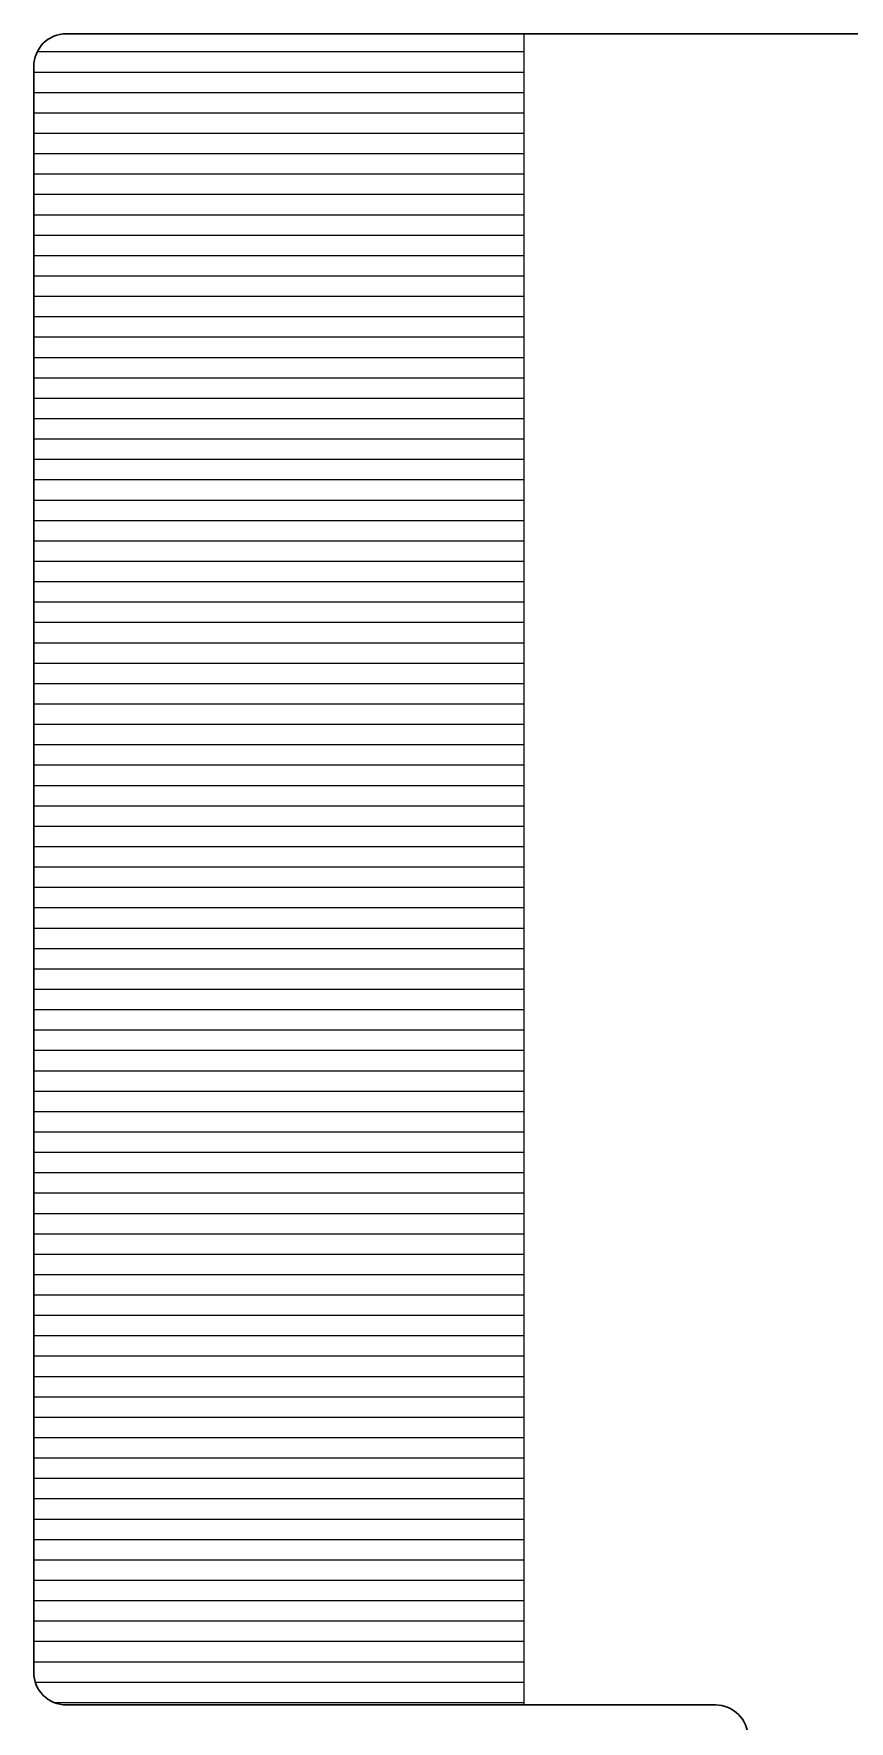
# Model space of a CAD drawing. Header units: metres. Extents: x -44 to 358, y -286 to 66.
# Drawn here: x -5.922 to -4.922, y -273.311 to -271.241 of the extents above; entities that cross this region are included whole.
import ezdxf

# ---------------------------------------------------------------- set-up
doc = ezdxf.new("R2010")
doc.units = ezdxf.units.M
doc.header["$LTSCALE"] = 0.3
for name, color, linetype, lineweight in [('A-WALL', 7, 'Continuous', 30), ('baños', 141, 'Continuous', 0), ('closets', 33, 'Continuous', 0), ('Columnas', 7, 'Continuous', 18)]:
    doc.layers.add(name, color=color, linetype=linetype, lineweight=lineweight)

# ---------------------------------------------------------------- blocks, each defined once
blk = doc.blocks.new('A$C6528a993')
at = {"layer": 'closets'}
h = blk.add_hatch(dxfattribs=at)
h.set_pattern_fill('LINE', color=256, scale=0.2, angle=90)
h.set_pattern_definition([(90, (-946.63683, 266.412182), (-0.025, 2e-18), [])])
edge = h.paths.add_edge_path()
edge.add_arc((24.26, 4.7401), 0.04, 270, 360)
edge.add_line((24.3, 4.7401), (24.3, 5.301))
edge.add_line((24.3, 5.301), (22.25, 5.301))
edge.add_line((22.25, 5.301), (22.25, 4.7401))
edge.add_arc((22.29, 4.7401), 0.04, 180, 270)
edge.add_line((22.29, 4.7001), (24.26, 4.7001))
at = {"layer": 'A-WALL'}
for p, q in [((22.25, 6.6601), (22.25, 4.7401)), ((24.3, 5.536), (24.3, 4.7401)), ((22.29, 4.7001), (24.26, 4.7001))]:
    blk.add_line(p, q, dxfattribs=at)
for centre, start, end in [((24.34, 5.536), 90, 180), ((22.29, 4.7401), 180, 270), ((24.26, 4.7401), 270, 0)]:
    blk.add_arc(centre, 0.04, start, end, dxfattribs=at)
at = {"layer": 'closets'}
blk.add_line((22.25, 5.301), (24.3, 5.301), dxfattribs=at)
at = {"layer": 'baños', "linetype": 'Continuous', "flags": 8}
for tag, p in [('MODELNUMBER', (17.4854, 20.4812, 0)), ('TRADENAME', (17.4854, 20.4811, 0)), ('MATERIAL', (17.4854, 20.4811, 0)), ('PRODUCT', (17.4854, 20.4811, 0)), ('MODELNUMBER', (18.6601, 20.4812, 0)), ('MATERIAL', (18.6601, 20.4811, 0)), ('PRODUCT', (18.6601, 20.4811, 0)), ('TRADENAME', (18.6601, 20.4811, 0))]:
    blk.add_attdef(tag, p, '', height=0.0000254, rotation=180.0001, dxfattribs=at)

msp = doc.modelspace()

# ---------------------------------------------------------------- block references
at = {"layer": 'Columnas', "ltscale": 0.2, "rotation": 270}
msp.add_blockref('A$C6528a993', (-10.6218239, -248.9911924), dxfattribs=at)

doc.saveas('drawing.dxf')
